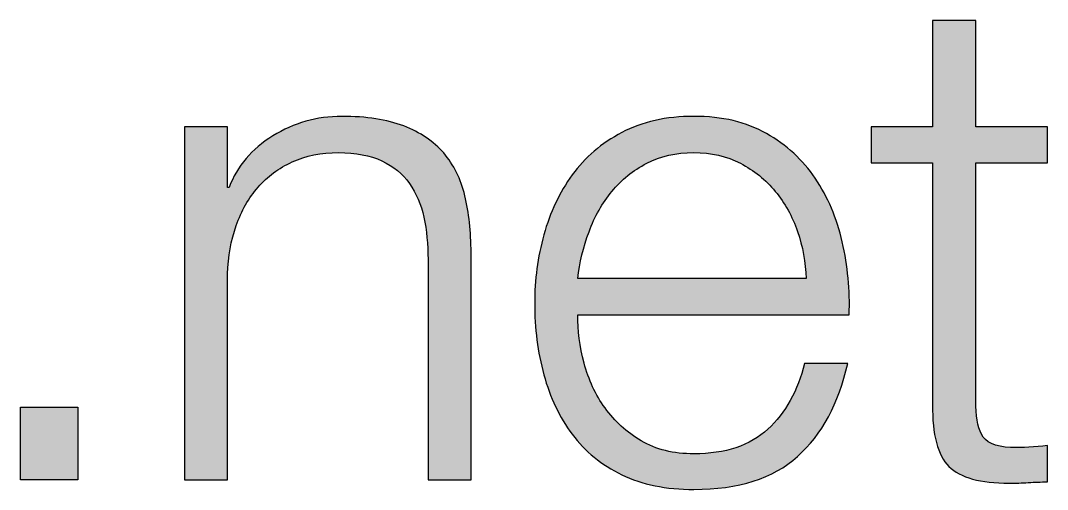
# Paper-space layout 'A3mask' of a CAD drawing. Extents: x 0 to 394, y 0 to 277.
# Drawn here: x 340.498 to 343.352, y 21.496 to 22.798 of the extents above; entities that cross this region are included whole.
import ezdxf
from ezdxf.enums import TextEntityAlignment as Align

# ---------------------------------------------------------------- set-up
doc = ezdxf.new("R2010")
doc.units = 0
doc.layers.get('0').update_dxf_attribs({"linetype": 'CONTINUOUS'})
doc.layers.get('Defpoints').update_dxf_attribs({"linetype": 'CONTINUOUS'})
doc.layers.add('JPP_Mask', color=7, linetype='CONTINUOUS')
doc.styles.add('JPP', font='arial.ttf')

# ---------------------------------------------------------------- blocks, each defined once
blk = doc.blocks.new('A3mask')
at = {"true_color": 0x004a91}
h = blk.add_hatch(color=154, dxfattribs=at)
edge = h.paths.add_edge_path()
edge.add_spline(control_points=[(343.3516, 22.4531), (343.3516, 22.4783), (343.3516, 22.5034), (343.3516, 22.5034), (343.3516, 22.5034), (343.3391, 22.5034), (343.3204, 22.5034)], knot_values=[18.749925, 18.749925, 18.749925, 18.749925, 19.249925, 19.249925, 19.249925, 19.5, 19.5, 19.5, 19.5], degree=3, periodic=0)
edge.add_spline(control_points=[(343.3204, 22.5034), (343.3017, 22.5034), (343.2767, 22.5034), (343.2518, 22.5034)], knot_values=[18.49993, 18.49993, 18.49993, 18.49993, 18.749925, 18.749925, 18.749925, 18.749925], degree=3, periodic=0)
edge.add_spline(control_points=[(343.2518, 22.5034), (343.2393, 22.5034), (343.2269, 22.5034), (343.2152, 22.5034)], knot_values=[18.374932, 18.374932, 18.374932, 18.374932, 18.49993, 18.49993, 18.49993, 18.49993], degree=3, periodic=0)
edge.add_spline(control_points=[(343.2152, 22.5034), (343.2035, 22.5034), (343.1926, 22.5034), (343.1832, 22.5034)], knot_values=[18.249935, 18.249935, 18.249935, 18.249935, 18.374932, 18.374932, 18.374932, 18.374932], degree=3, periodic=0)
edge.add_spline(control_points=[(343.1832, 22.5034), (343.1786, 22.5034), (343.1743, 22.5034), (343.1705, 22.5034)], knot_values=[18.187436, 18.187436, 18.187436, 18.187436, 18.249935, 18.249935, 18.249935, 18.249935], degree=3, periodic=0)
edge.add_spline(control_points=[(343.1705, 22.5034), (343.1667, 22.5034), (343.1634, 22.5034), (343.1607, 22.5034)], knot_values=[18.124938, 18.124938, 18.124938, 18.124938, 18.187436, 18.187436, 18.187436, 18.187436], degree=3, periodic=0)
edge.add_spline(control_points=[(343.1534, 22.5034), (343.1531, 22.5034), (343.1528, 22.5034), (343.1527, 22.5034)], knot_values=[18.031189, 18.031189, 18.031189, 18.031189, 18.046814, 18.046814, 18.046814, 18.046814], degree=3, periodic=0)
edge.add_spline(control_points=[(343.1527, 22.5034), (343.1526, 22.5034), (343.1525, 22.5034), (343.1524, 22.5034)], knot_values=[18.023377, 18.023377, 18.023377, 18.023377, 18.031189, 18.031189, 18.031189, 18.031189], degree=3, periodic=0)
edge.add_spline(control_points=[(343.1524, 22.5034), (343.1523, 22.5034), (343.1523, 22.5034), (343.1522, 22.5034)], knot_values=[18.015565, 18.015565, 18.015565, 18.015565, 18.023377, 18.023377, 18.023377, 18.023377], degree=3, periodic=0)
edge.add_spline(control_points=[(343.1522, 22.5034), (343.1522, 22.5034), (343.1522, 22.5034), (343.1522, 22.5034)], knot_values=[18.011659, 18.011659, 18.011659, 18.011659, 18.015565, 18.015565, 18.015565, 18.015565], degree=3, periodic=0)
edge.add_spline(control_points=[(343.1522, 22.5034), (343.1522, 22.5034), (343.1521, 22.5034), (343.1521, 22.5034)], knot_values=[18.007752, 18.007752, 18.007752, 18.007752, 18.011659, 18.011659, 18.011659, 18.011659], degree=3, periodic=0)
edge.add_spline(control_points=[(343.1521, 22.5034), (343.1521, 22.5034), (343.1521, 22.5034), (343.1521, 22.5034)], knot_values=[18.005799, 18.005799, 18.005799, 18.005799, 18.007752, 18.007752, 18.007752, 18.007752], degree=3, periodic=0)
edge.add_spline(control_points=[(343.1521, 22.5034), (343.1521, 22.5034), (343.1521, 22.5034), (343.1521, 22.5034)], knot_values=[18.003846, 18.003846, 18.003846, 18.003846, 18.005799, 18.005799, 18.005799, 18.005799], degree=3, periodic=0)
edge.add_spline(control_points=[(343.1521, 22.5034), (343.1521, 22.5034), (343.1521, 22.5034), (343.1521, 22.5034)], knot_values=[18.00287, 18.00287, 18.00287, 18.00287, 18.003846, 18.003846, 18.003846, 18.003846], degree=3, periodic=0)
edge.add_spline(control_points=[(343.1521, 22.5034), (343.1521, 22.5034), (343.1521, 22.5034), (343.1521, 22.5034)], knot_values=[18.001893, 18.001893, 18.001893, 18.001893, 18.00287, 18.00287, 18.00287, 18.00287], degree=3, periodic=0)
edge.add_spline(control_points=[(343.1521, 22.5034), (343.1521, 22.5034), (343.1521, 22.5034), (343.1521, 22.5034)], knot_values=[18.001405, 18.001405, 18.001405, 18.001405, 18.001893, 18.001893, 18.001893, 18.001893], degree=3, periodic=0)
edge.add_spline(control_points=[(343.1521, 22.5034), (343.1521, 22.5034), (343.1521, 22.5034), (343.1521, 22.5034), (343.1521, 22.5034), (343.1521, 22.5034), (343.1521, 22.5034)], knot_values=[17.99994, 17.99994, 17.99994, 17.99994, 18.001345, 18.001345, 18.001345, 18.001405, 18.001405, 18.001405, 18.001405], degree=3, periodic=0)
edge.add_spline(control_points=[(343.1521, 22.5034), (343.1521, 22.5034), (343.1521, 22.5219), (343.1521, 22.5495)], knot_values=[17.749945, 17.749945, 17.749945, 17.749945, 17.99994, 17.99994, 17.99994, 17.99994], degree=3, periodic=0)
edge.add_spline(control_points=[(343.1521, 22.5495), (343.1521, 22.5771), (343.1521, 22.6139), (343.1521, 22.6507)], knot_values=[17.49995, 17.49995, 17.49995, 17.49995, 17.749945, 17.749945, 17.749945, 17.749945], degree=3, periodic=0)
edge.add_spline(control_points=[(343.1521, 22.6507), (343.1521, 22.6692), (343.1521, 22.6876), (343.1521, 22.7048)], knot_values=[17.374952, 17.374952, 17.374952, 17.374952, 17.49995, 17.49995, 17.49995, 17.49995], degree=3, periodic=0)
edge.add_spline(control_points=[(343.1521, 22.7048), (343.1521, 22.7221), (343.1521, 22.7382), (343.1521, 22.752)], knot_values=[17.249955, 17.249955, 17.249955, 17.249955, 17.374952, 17.374952, 17.374952, 17.374952], degree=3, periodic=0)
edge.add_spline(control_points=[(343.1521, 22.752), (343.1521, 22.7589), (343.1521, 22.7652), (343.1521, 22.7708)], knot_values=[17.187456, 17.187456, 17.187456, 17.187456, 17.249955, 17.249955, 17.249955, 17.249955], degree=3, periodic=0)
edge.add_spline(control_points=[(343.1521, 22.7708), (343.1521, 22.7764), (343.1521, 22.7813), (343.1521, 22.7854)], knot_values=[17.124958, 17.124958, 17.124958, 17.124958, 17.187456, 17.187456, 17.187456, 17.187456], degree=3, periodic=0)
edge.add_spline(control_points=[(343.1521, 22.7854), (343.1521, 22.7874), (343.1521, 22.7892), (343.1521, 22.7907)], knot_values=[17.093708, 17.093708, 17.093708, 17.093708, 17.124958, 17.124958, 17.124958, 17.124958], degree=3, periodic=0)
edge.add_spline(control_points=[(343.1521, 22.798), (343.1521, 22.798), (343.1521, 22.798), (343.1521, 22.798), (343.1521, 22.798), (343.1521, 22.798), (343.1521, 22.798)], knot_values=[16.999959, 16.999959, 16.999959, 16.999959, 17, 17, 17, 17.000692, 17.000692, 17.000692, 17.000692], degree=3, periodic=0)
edge.add_spline(control_points=[(343.1521, 22.798), (343.1521, 22.798), (343.1446, 22.798), (343.1334, 22.798)], knot_values=[16.749965, 16.749965, 16.749965, 16.749965, 16.999959, 16.999959, 16.999959, 16.999959], degree=3, periodic=0)
edge.add_spline(control_points=[(343.1334, 22.798), (343.1222, 22.798), (343.1072, 22.798), (343.0922, 22.798)], knot_values=[16.49997, 16.49997, 16.49997, 16.49997, 16.749965, 16.749965, 16.749965, 16.749965], degree=3, periodic=0)
edge.add_spline(control_points=[(343.0922, 22.798), (343.0848, 22.798), (343.0773, 22.798), (343.0703, 22.798)], knot_values=[16.374972, 16.374972, 16.374972, 16.374972, 16.49997, 16.49997, 16.49997, 16.49997], degree=3, periodic=0)
edge.add_spline(control_points=[(343.0703, 22.798), (343.0633, 22.798), (343.0567, 22.798), (343.0511, 22.798)], knot_values=[16.249975, 16.249975, 16.249975, 16.249975, 16.374972, 16.374972, 16.374972, 16.374972], degree=3, periodic=0)
edge.add_spline(control_points=[(343.0511, 22.798), (343.0483, 22.798), (343.0457, 22.798), (343.0434, 22.798)], knot_values=[16.187476, 16.187476, 16.187476, 16.187476, 16.249975, 16.249975, 16.249975, 16.249975], degree=3, periodic=0)
edge.add_spline(control_points=[(343.0324, 22.798), (343.0324, 22.798), (343.0324, 22.798), (343.0324, 22.798), (343.0324, 22.798), (343.0324, 22.798), (343.0324, 22.798)], knot_values=[15.99998, 15.99998, 15.99998, 15.99998, 16, 16, 16, 16.001445, 16.001445, 16.001445, 16.001445], degree=3, periodic=0)
edge.add_spline(control_points=[(343.0324, 22.798), (343.0324, 22.798), (343.0324, 22.7244), (343.0324, 22.6507)], knot_values=[15.49999, 15.49999, 15.49999, 15.49999, 15.99998, 15.99998, 15.99998, 15.99998], degree=3, periodic=0)
edge.add_spline(control_points=[(343.0324, 22.6507), (343.0324, 22.5771), (343.0324, 22.5034), (343.0324, 22.5034), (343.0324, 22.5034), (343.0324, 22.5034), (343.0324, 22.5034)], knot_values=[14.999023, 14.999023, 14.999023, 14.999023, 15.499013, 15.499013, 15.499013, 15.49999, 15.49999, 15.49999, 15.49999], degree=3, periodic=0)
edge.add_spline(control_points=[(343.0251, 22.5034), (343.0227, 22.5034), (343.0199, 22.5034), (343.0166, 22.5034)], knot_values=[14.812504, 14.812504, 14.812504, 14.812504, 14.875002, 14.875002, 14.875002, 14.875002], degree=3, periodic=0)
edge.add_spline(control_points=[(343.0166, 22.5034), (343.0133, 22.5034), (343.0097, 22.5034), (343.0057, 22.5034)], knot_values=[14.750005, 14.750005, 14.750005, 14.750005, 14.812504, 14.812504, 14.812504, 14.812504], degree=3, periodic=0)
edge.add_spline(control_points=[(343.0057, 22.5034), (342.9976, 22.5034), (342.9883, 22.5034), (342.9782, 22.5034)], knot_values=[14.625008, 14.625008, 14.625008, 14.625008, 14.750005, 14.750005, 14.750005, 14.750005], degree=3, periodic=0)
edge.add_spline(control_points=[(342.9782, 22.5034), (342.9682, 22.5034), (342.9575, 22.5034), (342.9468, 22.5034)], knot_values=[14.50001, 14.50001, 14.50001, 14.50001, 14.625008, 14.625008, 14.625008, 14.625008], degree=3, periodic=0)
edge.add_spline(control_points=[(342.9468, 22.5034), (342.9254, 22.5034), (342.904, 22.5034), (342.888, 22.5034)], knot_values=[14.250015, 14.250015, 14.250015, 14.250015, 14.50001, 14.50001, 14.50001, 14.50001], degree=3, periodic=0)
edge.add_spline(control_points=[(342.888, 22.5034), (342.8719, 22.5034), (342.8612, 22.5034), (342.8612, 22.5034), (342.8612, 22.5034), (342.8612, 22.5034), (342.8612, 22.5034)], knot_values=[13.999043, 13.999043, 13.999043, 13.999043, 14.249058, 14.249058, 14.249058, 14.250015, 14.250015, 14.250015, 14.250015], degree=3, periodic=0)
edge.add_spline(control_points=[(342.8612, 22.4991), (342.8612, 22.4977), (342.8612, 22.4961), (342.8612, 22.4941)], knot_values=[13.812524, 13.812524, 13.812524, 13.812524, 13.875022, 13.875022, 13.875022, 13.875022], degree=3, periodic=0)
edge.add_spline(control_points=[(342.8612, 22.4877), (342.8612, 22.483), (342.8612, 22.4775), (342.8612, 22.4716)], knot_values=[13.625027, 13.625027, 13.625027, 13.625027, 13.750025, 13.750025, 13.750025, 13.750025], degree=3, periodic=0)
edge.add_spline(control_points=[(342.8612, 22.4716), (342.8612, 22.4657), (342.8612, 22.4594), (342.8612, 22.4531)], knot_values=[13.50003, 13.50003, 13.50003, 13.50003, 13.625027, 13.625027, 13.625027, 13.625027], degree=3, periodic=0)
edge.add_spline(control_points=[(342.8612, 22.4531), (342.8612, 22.4405), (342.8612, 22.4279), (342.8612, 22.4185)], knot_values=[13.250035, 13.250035, 13.250035, 13.250035, 13.50003, 13.50003, 13.50003, 13.50003], degree=3, periodic=0)
edge.add_spline(control_points=[(342.8612, 22.4185), (342.8612, 22.4091), (342.8612, 22.4028), (342.8612, 22.4028), (342.8612, 22.4028), (342.8612, 22.4028), (342.8612, 22.4028)], knot_values=[12.999063, 12.999063, 12.999063, 12.999063, 13.249098, 13.249098, 13.249098, 13.250035, 13.250035, 13.250035, 13.250035], degree=3, periodic=0)
edge.add_spline(control_points=[(342.8686, 22.4028), (342.8709, 22.4028), (342.8738, 22.4028), (342.877, 22.4028)], knot_values=[12.812544, 12.812544, 12.812544, 12.812544, 12.875042, 12.875042, 12.875042, 12.875042], degree=3, periodic=0)
edge.add_spline(control_points=[(342.877, 22.4028), (342.8803, 22.4028), (342.884, 22.4028), (342.888, 22.4028)], knot_values=[12.750045, 12.750045, 12.750045, 12.750045, 12.812544, 12.812544, 12.812544, 12.812544], degree=3, periodic=0)
edge.add_spline(control_points=[(342.888, 22.4028), (342.896, 22.4028), (342.9054, 22.4028), (342.9154, 22.4028)], knot_values=[12.625048, 12.625048, 12.625048, 12.625048, 12.750045, 12.750045, 12.750045, 12.750045], degree=3, periodic=0)
edge.add_spline(control_points=[(342.9154, 22.4028), (342.9254, 22.4028), (342.9361, 22.4028), (342.9468, 22.4028)], knot_values=[12.50005, 12.50005, 12.50005, 12.50005, 12.625048, 12.625048, 12.625048, 12.625048], degree=3, periodic=0)
edge.add_spline(control_points=[(342.9468, 22.4028), (342.9682, 22.4028), (342.9896, 22.4028), (343.0056, 22.4028)], knot_values=[12.250055, 12.250055, 12.250055, 12.250055, 12.50005, 12.50005, 12.50005, 12.50005], degree=3, periodic=0)
edge.add_spline(control_points=[(343.0056, 22.4028), (343.0217, 22.4028), (343.0324, 22.4028), (343.0324, 22.4028), (343.0324, 22.4028), (343.0324, 22.4028), (343.0324, 22.4028)], knot_values=[11.999572, 11.999572, 11.999572, 11.999572, 12.249627, 12.249627, 12.249627, 12.250055, 12.250055, 12.250055, 12.250055], degree=3, periodic=0)
edge.add_spline(control_points=[(343.0324, 22.3985), (343.0324, 22.3976), (343.0324, 22.3965), (343.0324, 22.3953)], knot_values=[11.937561, 11.937561, 11.937561, 11.937561, 11.953186, 11.953186, 11.953186, 11.953186], degree=3, periodic=0)
edge.add_spline(control_points=[(343.0324, 22.3953), (343.0324, 22.3928), (343.0324, 22.3898), (343.0324, 22.3862)], knot_values=[11.906312, 11.906312, 11.906312, 11.906312, 11.937561, 11.937561, 11.937561, 11.937561], degree=3, periodic=0)
edge.add_spline(control_points=[(343.0324, 22.3862), (343.0324, 22.3827), (343.0324, 22.3786), (343.0324, 22.374)], knot_values=[11.875062, 11.875062, 11.875062, 11.875062, 11.906312, 11.906312, 11.906312, 11.906312], degree=3, periodic=0)
edge.add_spline(control_points=[(343.0324, 22.374), (343.0324, 22.3648), (343.0324, 22.3537), (343.0324, 22.3409)], knot_values=[11.812564, 11.812564, 11.812564, 11.812564, 11.875062, 11.875062, 11.875062, 11.875062], degree=3, periodic=0)
edge.add_spline(control_points=[(343.0324, 22.3409), (343.0324, 22.3281), (343.0324, 22.3137), (343.0324, 22.298)], knot_values=[11.750065, 11.750065, 11.750065, 11.750065, 11.812564, 11.812564, 11.812564, 11.812564], degree=3, periodic=0)
edge.add_spline(control_points=[(343.0324, 22.298), (343.0324, 22.2666), (343.0324, 22.2299), (343.0324, 22.1906)], knot_values=[11.625068, 11.625068, 11.625068, 11.625068, 11.750065, 11.750065, 11.750065, 11.750065], degree=3, periodic=0)
edge.add_spline(control_points=[(343.0324, 22.1906), (343.0324, 22.1513), (343.0324, 22.1094), (343.0324, 22.0674)], knot_values=[11.50007, 11.50007, 11.50007, 11.50007, 11.625068, 11.625068, 11.625068, 11.625068], degree=3, periodic=0)
edge.add_spline(control_points=[(343.0324, 22.0674), (343.0324, 21.9836), (343.0324, 21.8998), (343.0324, 21.8369)], knot_values=[11.250075, 11.250075, 11.250075, 11.250075, 11.50007, 11.50007, 11.50007, 11.50007], degree=3, periodic=0)
edge.add_spline(control_points=[(343.0324, 21.8369), (343.0324, 21.7739), (343.0324, 21.732), (343.0324, 21.732), (343.031, 21.6485), (343.0463, 21.5912), (343.0779, 21.5601)], knot_values=[10, 10, 10, 10, 10.250075, 10.250075, 10.250075, 11.250075, 11.250075, 11.250075, 11.250075], degree=3, periodic=0)
edge.add_spline(control_points=[(343.0779, 21.5601), (343.1096, 21.529), (343.1653, 21.5135), (343.2451, 21.5135)], knot_values=[9, 9, 9, 9, 10, 10, 10, 10], degree=3, periodic=0)
edge.add_spline(control_points=[(343.2451, 21.5135), (343.263, 21.5135), (343.2806, 21.5142), (343.2984, 21.5153)], knot_values=[8, 8, 8, 8, 9, 9, 9, 9], degree=3, periodic=0)
edge.add_spline(control_points=[(343.2984, 21.5153), (343.3161, 21.5167), (343.3337, 21.5172), (343.3516, 21.5172)], knot_values=[7, 7, 7, 7, 8, 8, 8, 8], degree=3, periodic=0)
edge.add_spline(control_points=[(343.3516, 21.5172), (343.3516, 21.5172), (343.3516, 21.6181), (343.3516, 21.6181), (343.3172, 21.6142), (343.2831, 21.6123), (343.249, 21.6123)], knot_values=[5, 5, 5, 5, 6, 6, 6, 7, 7, 7, 7], degree=3, periodic=0)
edge.add_spline(control_points=[(343.249, 21.6123), (343.2059, 21.6149), (343.179, 21.6271), (343.1681, 21.6494)], knot_values=[4, 4, 4, 4, 5, 5, 5, 5], degree=3, periodic=0)
edge.add_spline(control_points=[(343.1681, 21.6494), (343.1574, 21.6714), (343.1521, 21.7023), (343.1521, 21.7415)], knot_values=[3, 3, 3, 3, 4, 4, 4, 4], degree=3, periodic=0)
edge.add_spline(control_points=[(343.1521, 21.7415), (343.1521, 21.7415), (343.1521, 22.4028), (343.1521, 22.4028), (343.1521, 22.4028), (343.202, 22.4028), (343.2518, 22.4028)], knot_values=[1.5, 1.5, 1.5, 1.5, 2.5, 2.5, 2.5, 3, 3, 3, 3], degree=3, periodic=0)
edge.add_spline(control_points=[(343.2518, 22.4028), (343.3017, 22.4028), (343.3516, 22.4028), (343.3516, 22.4028), (343.3516, 22.4028), (343.3516, 22.4279), (343.3516, 22.4531)], knot_values=[0.5, 0.5, 0.5, 0.5, 1, 1, 1, 1.5, 1.5, 1.5, 1.5], degree=3, periodic=0)
h = blk.add_hatch(color=154, dxfattribs=at)
edge = h.paths.add_edge_path()
edge.add_spline(control_points=[(341.0732, 22.0056), (341.0732, 22.0592), (341.0732, 22.095), (341.0732, 22.095), (341.0746, 22.143), (341.0824, 22.1878), (341.0971, 22.2288)], knot_values=[18, 18, 18, 18, 18.250035, 18.250035, 18.250035, 19.250035, 19.250035, 19.250035, 19.250035], degree=3, periodic=0)
edge.add_spline(control_points=[(341.0971, 22.2288), (341.1117, 22.2701), (341.1318, 22.3056), (341.1578, 22.3353), (341.1838, 22.365), (341.2153, 22.3884), (341.2529, 22.4056)], knot_values=[16, 16, 16, 16, 17, 17, 17, 18, 18, 18, 18], degree=3, periodic=0)
edge.add_spline(control_points=[(341.2529, 22.4056), (341.2903, 22.4227), (341.3329, 22.4313), (341.3812, 22.4313)], knot_values=[15, 15, 15, 15, 16, 16, 16, 16], degree=3, periodic=0)
edge.add_spline(control_points=[(341.3812, 22.4313), (341.4292, 22.4313), (341.4693, 22.4236), (341.5018, 22.4083)], knot_values=[14, 14, 14, 14, 15, 15, 15, 15], degree=3, periodic=0)
edge.add_spline(control_points=[(341.5018, 22.4083), (341.534, 22.3933), (341.5598, 22.3724), (341.5786, 22.3457)], knot_values=[13, 13, 13, 13, 14, 14, 14, 14], degree=3, periodic=0)
edge.add_spline(control_points=[(341.5786, 22.3457), (341.5976, 22.319), (341.611, 22.2877), (341.6187, 22.2518)], knot_values=[12, 12, 12, 12, 13, 13, 13, 13], degree=3, periodic=0)
edge.add_spline(control_points=[(341.6187, 22.2518), (341.6261, 22.2156), (341.6301, 22.1766), (341.6301, 22.1349)], knot_values=[11, 11, 11, 11, 12, 12, 12, 12], degree=3, periodic=0)
edge.add_spline(control_points=[(341.6301, 22.1349), (341.6301, 22.1349), (341.6301, 21.523), (341.6301, 21.523), (341.6301, 21.523), (341.66, 21.523), (341.6899, 21.523)], knot_values=[9.5, 9.5, 9.5, 9.5, 10.5, 10.5, 10.5, 11, 11, 11, 11], degree=3, periodic=0)
edge.add_spline(control_points=[(341.6899, 21.523), (341.7198, 21.523), (341.7497, 21.523), (341.7497, 21.523), (341.7497, 21.523), (341.7497, 21.6807), (341.7497, 21.8384)], knot_values=[8.5, 8.5, 8.5, 8.5, 9, 9, 9, 9.5, 9.5, 9.5, 9.5], degree=3, periodic=0)
edge.add_spline(control_points=[(341.7497, 21.8384), (341.7497, 21.9962), (341.7497, 22.1539), (341.7497, 22.1539), (341.7497, 22.2121), (341.7439, 22.2648), (341.7326, 22.3116), (341.7212, 22.3585), (341.7015, 22.3979), (341.6737, 22.4304)], knot_values=[6, 6, 6, 6, 6.5, 6.5, 6.5, 7.5, 7.5, 7.5, 8.5, 8.5, 8.5, 8.5], degree=3, periodic=0)
edge.add_spline(control_points=[(341.6737, 22.4304), (341.6458, 22.4626), (341.6087, 22.4877), (341.5626, 22.5053)], knot_values=[5, 5, 5, 5, 6, 6, 6, 6], degree=3, periodic=0)
edge.add_spline(control_points=[(341.5626, 22.5053), (341.5162, 22.5232), (341.4589, 22.532), (341.3905, 22.532)], knot_values=[4, 4, 4, 4, 5, 5, 5, 5], degree=3, periodic=0)
edge.add_spline(control_points=[(341.3905, 22.532), (341.3209, 22.532), (341.2569, 22.5139), (341.1986, 22.4777)], knot_values=[3, 3, 3, 3, 4, 4, 4, 4], degree=3, periodic=0)
edge.add_spline(control_points=[(341.1986, 22.4777), (341.1404, 22.4417), (341.0998, 22.394), (341.0771, 22.3343)], knot_values=[2, 2, 2, 2, 3, 3, 3, 3], degree=3, periodic=0)
edge.add_spline(control_points=[(341.0771, 22.3343), (341.0771, 22.3343), (341.0732, 22.3343), (341.0732, 22.3343)], knot_values=[1.00001, 1.00001, 1.00001, 1.00001, 2, 2, 2, 2], degree=3, periodic=0)
edge.add_spline(control_points=[(341.0732, 22.3343), (341.0732, 22.3343), (341.0732, 22.3766), (341.0732, 22.4189)], knot_values=[0.5, 0.5, 0.5, 0.5, 1, 1, 1, 1], degree=3, periodic=0)
edge.add_spline(control_points=[(341.0732, 22.4189), (341.0732, 22.4612), (341.0732, 22.5034), (341.0732, 22.5034), (341.0732, 22.5034), (341.0657, 22.5034), (341.0545, 22.5034)], knot_values=[22.749965, 22.749965, 22.749965, 22.749965, 23.249965, 23.249965, 23.249965, 23.5, 23.5, 23.5, 23.5], degree=3, periodic=0)
edge.add_spline(control_points=[(341.0545, 22.5034), (341.0432, 22.5034), (341.0283, 22.5034), (341.0133, 22.5034)], knot_values=[22.49997, 22.49997, 22.49997, 22.49997, 22.749965, 22.749965, 22.749965, 22.749965], degree=3, periodic=0)
edge.add_spline(control_points=[(341.0133, 22.5034), (341.0058, 22.5034), (340.9984, 22.5034), (340.9913, 22.5034)], knot_values=[22.374972, 22.374972, 22.374972, 22.374972, 22.49997, 22.49997, 22.49997, 22.49997], degree=3, periodic=0)
edge.add_spline(control_points=[(340.9913, 22.5034), (340.9843, 22.5034), (340.9778, 22.5034), (340.9722, 22.5034)], knot_values=[22.249975, 22.249975, 22.249975, 22.249975, 22.374972, 22.374972, 22.374972, 22.374972], degree=3, periodic=0)
edge.add_spline(control_points=[(340.9722, 22.5034), (340.9694, 22.5034), (340.9668, 22.5034), (340.9645, 22.5034)], knot_values=[22.187476, 22.187476, 22.187476, 22.187476, 22.249975, 22.249975, 22.249975, 22.249975], degree=3, periodic=0)
edge.add_spline(control_points=[(340.9535, 22.5034), (340.9535, 22.5034), (340.9535, 22.5034), (340.9535, 22.5034), (340.9535, 22.5034), (340.9535, 22.5034), (340.9535, 22.5034)], knot_values=[21.99998, 21.99998, 21.99998, 21.99998, 22, 22, 22, 22.001445, 22.001445, 22.001445, 22.001445], degree=3, periodic=0)
edge.add_spline(control_points=[(340.9535, 22.5034), (340.9535, 22.5034), (340.9535, 22.2583), (340.9535, 22.0132)], knot_values=[21.49999, 21.49999, 21.49999, 21.49999, 21.99998, 21.99998, 21.99998, 21.99998], degree=3, periodic=0)
edge.add_spline(control_points=[(340.9535, 22.0132), (340.9535, 21.7681), (340.9535, 21.523), (340.9535, 21.523), (340.9535, 21.523), (340.9535, 21.523), (340.9535, 21.523)], knot_values=[20.999023, 20.999023, 20.999023, 20.999023, 21.499013, 21.499013, 21.499013, 21.49999, 21.49999, 21.49999, 21.49999], degree=3, periodic=0)
edge.add_spline(control_points=[(340.9586, 21.523), (340.9603, 21.523), (340.9622, 21.523), (340.9645, 21.523)], knot_values=[20.812504, 20.812504, 20.812504, 20.812504, 20.875002, 20.875002, 20.875002, 20.875002], degree=3, periodic=0)
edge.add_spline(control_points=[(340.9645, 21.523), (340.9668, 21.523), (340.9694, 21.523), (340.9722, 21.523)], knot_values=[20.750005, 20.750005, 20.750005, 20.750005, 20.812504, 20.812504, 20.812504, 20.812504], degree=3, periodic=0)
edge.add_spline(control_points=[(340.9722, 21.523), (340.9778, 21.523), (340.9843, 21.523), (340.9913, 21.523)], knot_values=[20.625007, 20.625007, 20.625007, 20.625007, 20.750005, 20.750005, 20.750005, 20.750005], degree=3, periodic=0)
edge.add_spline(control_points=[(340.9913, 21.523), (340.9984, 21.523), (341.0058, 21.523), (341.0133, 21.523)], knot_values=[20.50001, 20.50001, 20.50001, 20.50001, 20.625007, 20.625007, 20.625007, 20.625007], degree=3, periodic=0)
edge.add_spline(control_points=[(341.0133, 21.523), (341.0283, 21.523), (341.0432, 21.523), (341.0545, 21.523)], knot_values=[20.250015, 20.250015, 20.250015, 20.250015, 20.50001, 20.50001, 20.50001, 20.50001], degree=3, periodic=0)
edge.add_spline(control_points=[(341.0545, 21.523), (341.0657, 21.523), (341.0732, 21.523), (341.0732, 21.523), (341.0732, 21.523), (341.0732, 21.523), (341.0732, 21.523)], knot_values=[19.999532, 19.999532, 19.999532, 19.999532, 20.249547, 20.249547, 20.249547, 20.250015, 20.250015, 20.250015, 20.250015], degree=3, periodic=0)
edge.add_spline(control_points=[(341.0732, 21.5294), (341.0732, 21.5315), (341.0732, 21.5341), (341.0732, 21.5371)], knot_values=[19.906272, 19.906272, 19.906272, 19.906272, 19.937521, 19.937521, 19.937521, 19.937521], degree=3, periodic=0)
edge.add_spline(control_points=[(341.0732, 21.5371), (341.0732, 21.5402), (341.0732, 21.5437), (341.0732, 21.5476)], knot_values=[19.875022, 19.875022, 19.875022, 19.875022, 19.906272, 19.906272, 19.906272, 19.906272], degree=3, periodic=0)
edge.add_spline(control_points=[(341.0732, 21.5476), (341.0732, 21.5554), (341.0732, 21.5649), (341.0732, 21.5758)], knot_values=[19.812524, 19.812524, 19.812524, 19.812524, 19.875022, 19.875022, 19.875022, 19.875022], degree=3, periodic=0)
edge.add_spline(control_points=[(341.0732, 21.5758), (341.0732, 21.5867), (341.0732, 21.599), (341.0732, 21.6124)], knot_values=[19.750025, 19.750025, 19.750025, 19.750025, 19.812524, 19.812524, 19.812524, 19.812524], degree=3, periodic=0)
edge.add_spline(control_points=[(341.0732, 21.6124), (341.0732, 21.6392), (341.0732, 21.6704), (341.0732, 21.704)], knot_values=[19.625028, 19.625028, 19.625028, 19.625028, 19.750025, 19.750025, 19.750025, 19.750025], degree=3, periodic=0)
edge.add_spline(control_points=[(341.0732, 21.704), (341.0732, 21.7375), (341.0732, 21.7732), (341.0732, 21.809)], knot_values=[19.50003, 19.50003, 19.50003, 19.50003, 19.625028, 19.625028, 19.625028, 19.625028], degree=3, periodic=0)
edge.add_spline(control_points=[(341.0732, 21.809), (341.0732, 21.8805), (341.0732, 21.952), (341.0732, 22.0056)], knot_values=[19.250035, 19.250035, 19.250035, 19.250035, 19.50003, 19.50003, 19.50003, 19.50003], degree=3, periodic=0)
h = blk.add_hatch(color=154, dxfattribs=at)
edge = h.paths.add_edge_path()
edge.add_spline(control_points=[(342.0462, 21.9809), (342.0462, 21.9809), (342.8005, 21.9809), (342.8005, 21.9809), (342.803, 22.0493), (342.7965, 22.1168), (342.7814, 22.1834)], knot_values=[19, 19, 19, 19, 20, 20, 20, 21, 21, 21, 21], degree=3, periodic=0)
edge.add_spline(control_points=[(342.7814, 22.1834), (342.7661, 22.2497), (342.7411, 22.3086), (342.7063, 22.3601)], knot_values=[18, 18, 18, 18, 19, 19, 19, 19], degree=3, periodic=0)
edge.add_spline(control_points=[(342.7063, 22.3601), (342.6715, 22.4114), (342.6263, 22.4529), (342.5706, 22.4844)], knot_values=[17, 17, 17, 17, 18, 18, 18, 18], degree=3, periodic=0)
edge.add_spline(control_points=[(342.5706, 22.4844), (342.5147, 22.5162), (342.4477, 22.532), (342.369, 22.532)], knot_values=[16, 16, 16, 16, 17, 17, 17, 17], degree=3, periodic=0)
edge.add_spline(control_points=[(342.369, 22.532), (342.2918, 22.532), (342.225, 22.5171), (342.1686, 22.4872)], knot_values=[15, 15, 15, 15, 16, 16, 16, 16], degree=3, periodic=0)
edge.add_spline(control_points=[(342.1686, 22.4872), (342.1123, 22.4575), (342.0664, 22.4183), (342.0309, 22.3696)], knot_values=[14, 14, 14, 14, 15, 15, 15, 15], degree=3, periodic=0)
edge.add_spline(control_points=[(342.0309, 22.3696), (341.9954, 22.3207), (341.9692, 22.2652), (341.952, 22.2033)], knot_values=[13, 13, 13, 13, 14, 14, 14, 14], degree=3, periodic=0)
edge.add_spline(control_points=[(341.952, 22.2033), (341.9348, 22.1411), (341.9265, 22.0778), (341.9265, 22.0133)], knot_values=[12, 12, 12, 12, 13, 13, 13, 13], degree=3, periodic=0)
edge.add_spline(control_points=[(341.9265, 22.0133), (341.9265, 21.9435), (341.9348, 21.8774), (341.952, 21.8146)], knot_values=[11, 11, 11, 11, 12, 12, 12, 12], degree=3, periodic=0)
edge.add_spline(control_points=[(341.952, 21.8146), (341.9692, 21.7519), (341.9954, 21.697), (342.0309, 21.6494), (342.0664, 21.6019), (342.1123, 21.5645), (342.1686, 21.5372)], knot_values=[9, 9, 9, 9, 10, 10, 10, 11, 11, 11, 11], degree=3, periodic=0)
edge.add_spline(control_points=[(342.1686, 21.5372), (342.225, 21.51), (342.2918, 21.4963), (342.369, 21.4963)], knot_values=[8, 8, 8, 8, 9, 9, 9, 9], degree=3, periodic=0)
edge.add_spline(control_points=[(342.369, 21.4963), (342.4931, 21.4963), (342.5892, 21.5267), (342.6569, 21.5877)], knot_values=[7, 7, 7, 7, 8, 8, 8, 8], degree=3, periodic=0)
edge.add_spline(control_points=[(342.6569, 21.5877), (342.7246, 21.6485), (342.7712, 21.7345), (342.7965, 21.8461)], knot_values=[6, 6, 6, 6, 7, 7, 7, 7], degree=3, periodic=0)
edge.add_spline(control_points=[(342.7965, 21.8461), (342.7965, 21.8461), (342.6768, 21.8461), (342.6768, 21.8461), (342.6578, 21.77), (342.6237, 21.7093), (342.5743, 21.6636)], knot_values=[4, 4, 4, 4, 5, 5, 5, 6, 6, 6, 6], degree=3, periodic=0)
edge.add_spline(control_points=[(342.5743, 21.6636), (342.5249, 21.6181), (342.4565, 21.5951), (342.369, 21.5951)], knot_values=[3, 3, 3, 3, 4, 4, 4, 4], degree=3, periodic=0)
edge.add_spline(control_points=[(342.369, 21.5951), (342.3122, 21.5951), (342.2633, 21.6072), (342.2227, 21.6313)], knot_values=[2, 2, 2, 2, 3, 3, 3, 3], degree=3, periodic=0)
edge.add_spline(control_points=[(342.2227, 21.6313), (342.1823, 21.6554), (342.1487, 21.6858), (342.122, 21.7225)], knot_values=[1, 1, 1, 1, 2, 2, 2, 2], degree=3, periodic=0)
edge.add_spline(control_points=[(342.122, 21.7225), (342.0956, 21.7591), (342.0761, 21.8006), (342.064, 21.847)], knot_values=[0, 0, 0, 0, 1, 1, 1, 1], degree=3, periodic=0)
edge.add_spline(control_points=[(342.064, 21.847), (342.052, 21.8932), (342.0462, 21.938), (342.0462, 21.9809)], knot_values=[21, 21, 21, 21, 22, 22, 22, 22], degree=3, periodic=0)
edge = h.paths.add_edge_path(flags=16)
edge.add_spline(control_points=[(342.6808, 22.0815), (342.6808, 22.0815), (342.0462, 22.0815), (342.0462, 22.0815), (342.051, 22.1261), (342.0615, 22.1694), (342.0775, 22.2119)], knot_values=[6, 6, 6, 6, 7, 7, 7, 8, 8, 8, 8], degree=3, periodic=0)
edge.add_spline(control_points=[(342.0775, 22.2119), (342.0933, 22.2543), (342.1146, 22.2917), (342.141, 22.3239)], knot_values=[5, 5, 5, 5, 6, 6, 6, 6], degree=3, periodic=0)
edge.add_spline(control_points=[(342.141, 22.3239), (342.1677, 22.3562), (342.2, 22.3821), (342.238, 22.4018)], knot_values=[4, 4, 4, 4, 5, 5, 5, 5], degree=3, periodic=0)
edge.add_spline(control_points=[(342.238, 22.4018), (342.276, 22.4213), (342.3196, 22.4313), (342.369, 22.4313)], knot_values=[3, 3, 3, 3, 4, 4, 4, 4], degree=3, periodic=0)
edge.add_spline(control_points=[(342.369, 22.4313), (342.4173, 22.4313), (342.4602, 22.4213), (342.4982, 22.4018)], knot_values=[2, 2, 2, 2, 3, 3, 3, 3], degree=3, periodic=0)
edge.add_spline(control_points=[(342.4982, 22.4018), (342.5363, 22.3821), (342.5685, 22.3562), (342.5952, 22.3239), (342.6219, 22.2917), (342.6425, 22.2546), (342.6569, 22.2128)], knot_values=[0, 0, 0, 0, 1, 1, 1, 2, 2, 2, 2], degree=3, periodic=0)
edge.add_spline(control_points=[(342.6569, 22.2128), (342.6715, 22.1708), (342.6794, 22.1272), (342.6808, 22.0815)], knot_values=[8, 8, 8, 8, 9, 9, 9, 9], degree=3, periodic=0)
blk.add_hatch(color=154, dxfattribs=at).paths.add_polyline_path([(340.6573, 21.7243), (340.4977, 21.7243), (340.4977, 21.523), (340.6573, 21.523)])
at = {"layer": 'Defpoints', "color": 154, "true_color": 0x004a91}
blk.add_lwpolyline([(340.4977, 21.7243), (340.6573, 21.7243), (340.6573, 21.523), (340.4977, 21.523), (340.4977, 21.7243)], dxfattribs=at)
for points, knots in [([(343.3516, 22.5034), (343.3516, 22.5034), (343.3516, 22.4028), (343.3516, 22.4028), (343.3516, 22.4028), (343.1521, 22.4028), (343.1521, 22.4028), (343.1521, 22.4028), (343.1521, 21.7415), (343.1521, 21.7415), (343.1521, 21.7023), (343.1574, 21.6714), (343.1681, 21.6494), (343.179, 21.6271), (343.2059, 21.6149), (343.249, 21.6123), (343.2831, 21.6123), (343.3172, 21.6142), (343.3516, 21.6181), (343.3516, 21.6181), (343.3516, 21.5172), (343.3516, 21.5172), (343.3337, 21.5172), (343.3161, 21.5167), (343.2984, 21.5153), (343.2806, 21.5142), (343.263, 21.5135), (343.2451, 21.5135), (343.1653, 21.5135), (343.1096, 21.529), (343.0779, 21.5601), (343.0463, 21.5912), (343.031, 21.6485), (343.0324, 21.732), (343.0324, 21.732), (343.0324, 22.4028), (343.0324, 22.4028), (343.0324, 22.4028), (342.8612, 22.4028), (342.8612, 22.4028), (342.8612, 22.4028), (342.8612, 22.5034), (342.8612, 22.5034), (342.8612, 22.5034), (343.0324, 22.5034), (343.0324, 22.5034), (343.0324, 22.5034), (343.0324, 22.798), (343.0324, 22.798), (343.0324, 22.798), (343.1521, 22.798), (343.1521, 22.798), (343.1521, 22.798), (343.1521, 22.5034), (343.1521, 22.5034), (343.1521, 22.5034), (343.3516, 22.5034), (343.3516, 22.5034)], [0, 0, 0, 0, 1, 1, 1, 2, 2, 2, 3, 3, 3, 4, 4, 4, 5, 5, 5, 6, 6, 6, 7, 7, 7, 8, 8, 8, 9, 9, 9, 10, 10, 10, 11, 11, 11, 12, 12, 12, 13, 13, 13, 14, 14, 14, 15, 15, 15, 16, 16, 16, 17, 17, 17, 18, 18, 18, 19, 19, 19, 19]), ([(341.0732, 22.5034), (341.0732, 22.5034), (341.0732, 22.3343), (341.0732, 22.3343), (341.0732, 22.3343), (341.0771, 22.3343), (341.0771, 22.3343), (341.0998, 22.394), (341.1404, 22.4417), (341.1986, 22.4777), (341.2569, 22.5139), (341.3209, 22.532), (341.3905, 22.532), (341.4589, 22.532), (341.5162, 22.5232), (341.5626, 22.5053), (341.6087, 22.4877), (341.6458, 22.4626), (341.6737, 22.4304), (341.7015, 22.3979), (341.7212, 22.3585), (341.7326, 22.3116), (341.7439, 22.2648), (341.7497, 22.2121), (341.7497, 22.1539), (341.7497, 22.1539), (341.7497, 21.523), (341.7497, 21.523), (341.7497, 21.523), (341.6301, 21.523), (341.6301, 21.523), (341.6301, 21.523), (341.6301, 22.1349), (341.6301, 22.1349), (341.6301, 22.1766), (341.6261, 22.2156), (341.6187, 22.2518), (341.611, 22.2877), (341.5976, 22.319), (341.5786, 22.3457), (341.5598, 22.3724), (341.534, 22.3933), (341.5018, 22.4083), (341.4693, 22.4236), (341.4292, 22.4313), (341.3812, 22.4313), (341.3329, 22.4313), (341.2903, 22.4227), (341.2529, 22.4056), (341.2153, 22.3884), (341.1838, 22.365), (341.1578, 22.3353), (341.1318, 22.3056), (341.1117, 22.2701), (341.0971, 22.2288), (341.0824, 22.1878), (341.0746, 22.143), (341.0732, 22.095), (341.0732, 22.095), (341.0732, 21.523), (341.0732, 21.523), (341.0732, 21.523), (340.9535, 21.523), (340.9535, 21.523), (340.9535, 21.523), (340.9535, 22.5034), (340.9535, 22.5034), (340.9535, 22.5034), (341.0732, 22.5034), (341.0732, 22.5034)], [0, 0, 0, 0, 1, 1, 1, 2, 2, 2, 3, 3, 3, 4, 4, 4, 5, 5, 5, 6, 6, 6, 7, 7, 7, 8, 8, 8, 9, 9, 9, 10, 10, 10, 11, 11, 11, 12, 12, 12, 13, 13, 13, 14, 14, 14, 15, 15, 15, 16, 16, 16, 17, 17, 17, 18, 18, 18, 19, 19, 19, 20, 20, 20, 21, 21, 21, 22, 22, 22, 23, 23, 23, 23]), ([(342.064, 21.847), (342.0761, 21.8006), (342.0956, 21.7591), (342.122, 21.7225), (342.1487, 21.6858), (342.1823, 21.6554), (342.2227, 21.6313), (342.2633, 21.6072), (342.3122, 21.5951), (342.369, 21.5951), (342.4565, 21.5951), (342.5249, 21.6181), (342.5743, 21.6636), (342.6237, 21.7093), (342.6578, 21.77), (342.6768, 21.8461), (342.6768, 21.8461), (342.7965, 21.8461), (342.7965, 21.8461), (342.7712, 21.7345), (342.7246, 21.6485), (342.6569, 21.5877), (342.5892, 21.5267), (342.4931, 21.4963), (342.369, 21.4963), (342.2918, 21.4963), (342.225, 21.51), (342.1686, 21.5372), (342.1123, 21.5645), (342.0664, 21.6019), (342.0309, 21.6494), (341.9954, 21.697), (341.9692, 21.7519), (341.952, 21.8146), (341.9348, 21.8774), (341.9265, 21.9435), (341.9265, 22.0133), (341.9265, 22.0778), (341.9348, 22.1411), (341.952, 22.2033), (341.9692, 22.2652), (341.9954, 22.3207), (342.0309, 22.3696), (342.0664, 22.4183), (342.1123, 22.4575), (342.1686, 22.4872), (342.225, 22.5171), (342.2918, 22.532), (342.369, 22.532), (342.4477, 22.532), (342.5147, 22.5162), (342.5706, 22.4844), (342.6263, 22.4529), (342.6715, 22.4114), (342.7063, 22.3601), (342.7411, 22.3086), (342.7661, 22.2497), (342.7814, 22.1834), (342.7965, 22.1168), (342.803, 22.0493), (342.8005, 21.9809), (342.8005, 21.9809), (342.0462, 21.9809), (342.0462, 21.9809), (342.0462, 21.938), (342.052, 21.8932), (342.064, 21.847)], [0, 0, 0, 0, 1, 1, 1, 2, 2, 2, 3, 3, 3, 4, 4, 4, 5, 5, 5, 6, 6, 6, 7, 7, 7, 8, 8, 8, 9, 9, 9, 10, 10, 10, 11, 11, 11, 12, 12, 12, 13, 13, 13, 14, 14, 14, 15, 15, 15, 16, 16, 16, 17, 17, 17, 18, 18, 18, 19, 19, 19, 20, 20, 20, 21, 21, 21, 22, 22, 22, 22]), ([(342.6569, 22.2128), (342.6425, 22.2546), (342.6219, 22.2917), (342.5952, 22.3239), (342.5685, 22.3562), (342.5363, 22.3821), (342.4982, 22.4018), (342.4602, 22.4213), (342.4173, 22.4313), (342.369, 22.4313), (342.3196, 22.4313), (342.276, 22.4213), (342.238, 22.4018), (342.2, 22.3821), (342.1677, 22.3562), (342.141, 22.3239), (342.1146, 22.2917), (342.0933, 22.2543), (342.0775, 22.2119), (342.0615, 22.1694), (342.051, 22.1261), (342.0462, 22.0815), (342.0462, 22.0815), (342.6808, 22.0815), (342.6808, 22.0815), (342.6794, 22.1272), (342.6715, 22.1708), (342.6569, 22.2128)], [0, 0, 0, 0, 1, 1, 1, 2, 2, 2, 3, 3, 3, 4, 4, 4, 5, 5, 5, 6, 6, 6, 7, 7, 7, 8, 8, 8, 9, 9, 9, 9])]:
    blk.add_open_spline(points, degree=3, knots=knots, dxfattribs=at)
at = {"color": 7, "style": 'JPP'}
for tag, p in [('Client', (361.62, 56.35)), ('Project1', (361.62, 44.1)), ('Project2', (361.62, 40.425)), ('Project3', (361.62, 36.75)), ('Title1', (361.62, 28.175)), ('Title2', (361.62, 24.5)), ('Title3', (361.62, 20.825)), ('Status', (308.7, 3.675))]:
    blk.add_attdef(tag, text='', height=1.7, dxfattribs=at).set_placement(p, align=Align.MIDDLE_LEFT)
at = {"color": 2, "style": 'JPP'}
for tag, p in [('Scale', (322.175, 12.25)), ('Checked', (366.275, 12.25)), ('Drawn', (344.225, 12.25)), ('Date', (388.325, 12.25))]:
    blk.add_attdef(tag, text='', height=1, dxfattribs=at).set_placement(p, align=Align.MIDDLE_CENTER)
at = {"color": 6, "style": 'JPP'}
for tag, p in [('Ref', (352.8, 3.675)), ('DrgNo.', (373.38, 3.675))]:
    blk.add_attdef(tag, text='', height=2, dxfattribs=at).set_placement(p, align=Align.MIDDLE_LEFT)
blk.add_attdef('Rev', text='', height=2, dxfattribs=at).set_placement((390.1746, 3.675), align=Align.MIDDLE_CENTER)

psp = doc.layouts.new('A3mask')

# ---------------------------------------------------------------- block references
at = {"layer": 'JPP_Mask'}
psp.add_blockref('A3mask', (0, 0), dxfattribs=at)

doc.saveas('drawing.dxf')
